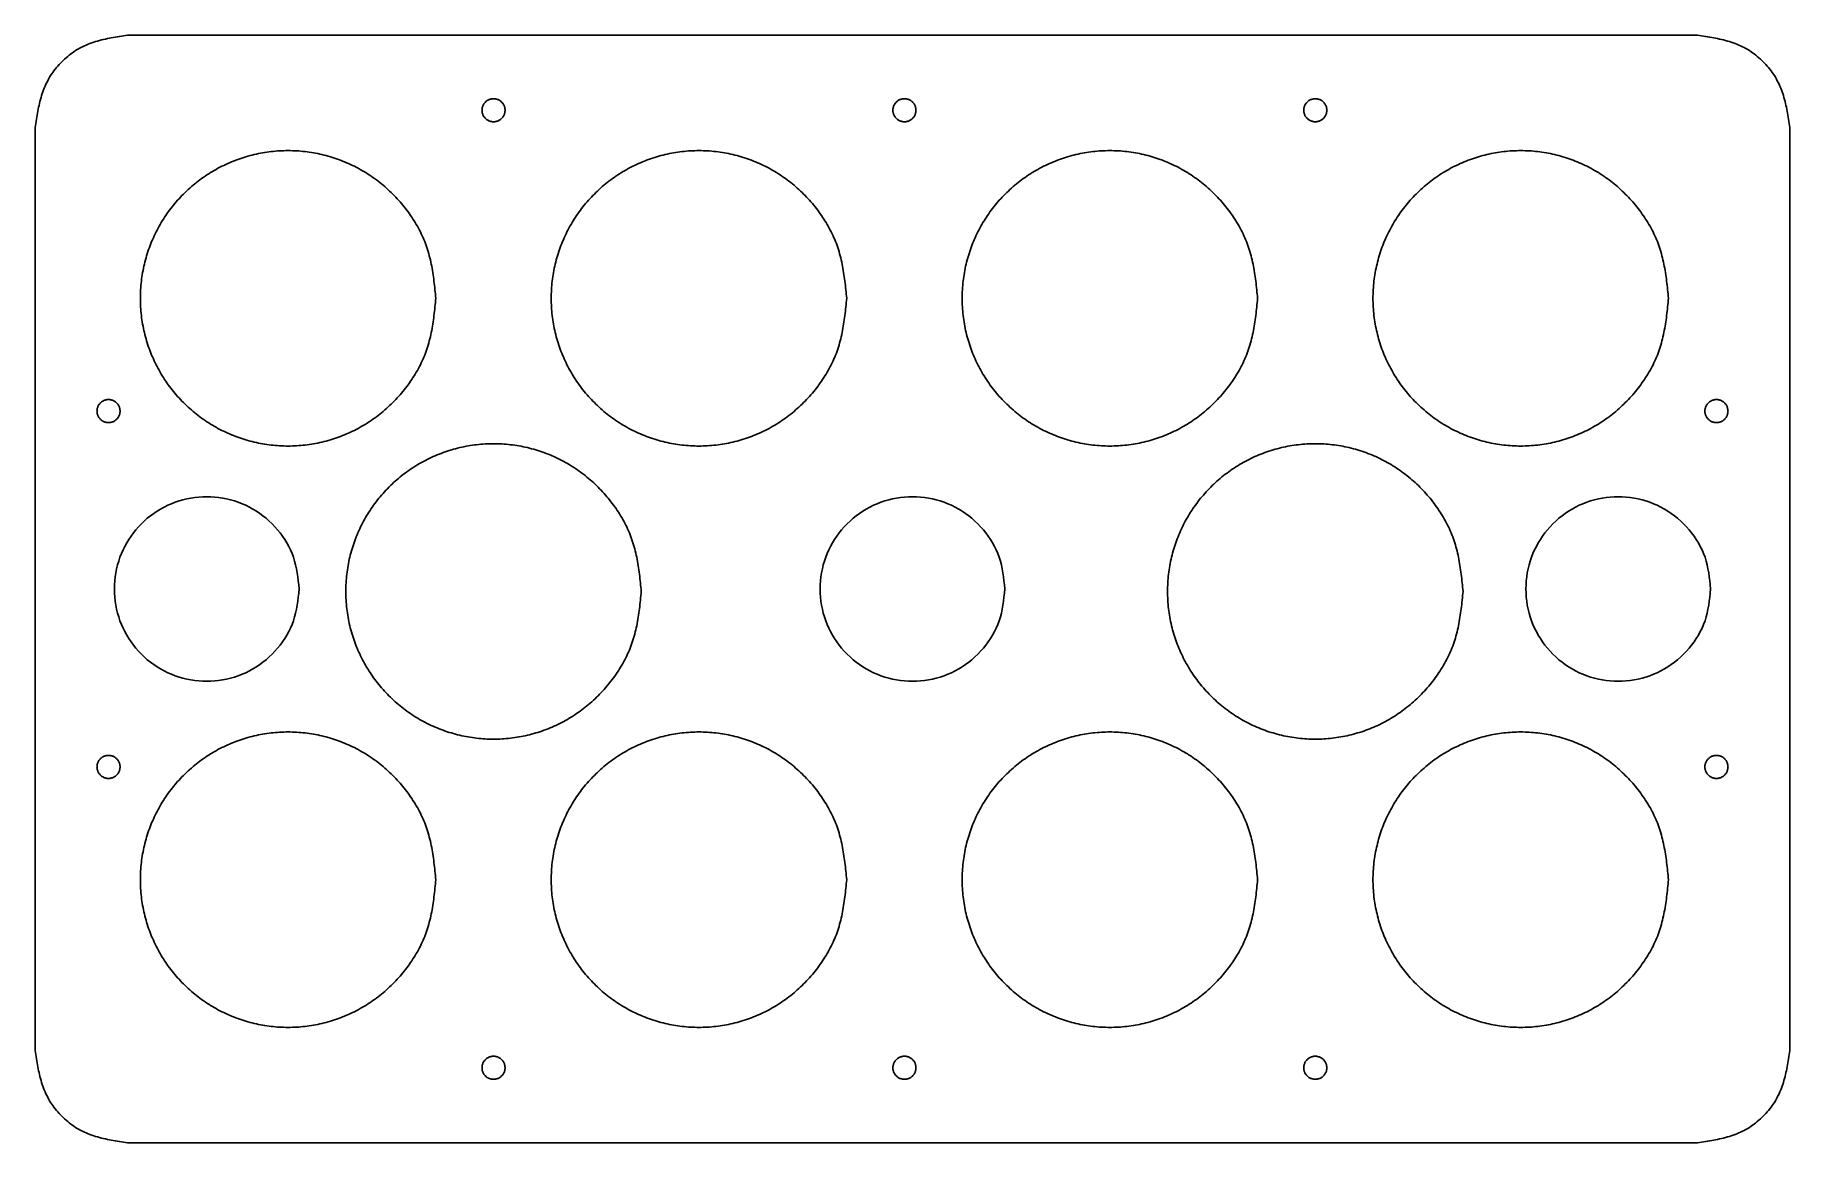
# Model space of a CAD drawing. Extents: x 3 to 383, y -30 to 210.
import ezdxf

# ---------------------------------------------------------------- set-up
doc = ezdxf.new("R2010")
doc.units = 0
doc.layers.add('Layer_1', color=7, linetype='CONTINUOUS')

msp = doc.modelspace()

# ---------------------------------------------------------------- linework, layer by layer
at = {"layer": 'Layer_1', "color": 4}
for points in [[(22.924123, 210.271065), (362.92412, 210.271065)], [(2.924123, -9.72894), (2.924123, 190.27106)], [(382.92412, 190.27106), (382.92412, -9.72894)], [(362.92412, -29.72894), (22.924123, -29.72894)]]:
    msp.add_lwpolyline(points, dxfattribs=at)
for points in [[(60.090763, 90.271064)], [(212.924126, 90.271064)], [(365.757474, 90.271064)]]:
    msp.add_lwpolyline(points, close=True, dxfattribs=at)
for points, knots in [([(2.924123, 190.27106), (3.105588, 191.438221), (3.466311, 193.758353), (4.250145, 197.180415), (5.526378, 200.421182), (7.465003, 203.296692), (9.898495, 205.730185), (12.774004, 207.668811), (16.014771, 208.945042), (19.436831, 209.728877), (21.756962, 210.0896), (22.924123, 210.271065)], [0, 0, 0, 0, 3.543267, 7.043454, 10.514196, 13.925823, 17.369875, 20.781504, 24.252243, 27.752429, 31.295695, 31.295695, 31.295695, 31.295695]), ([(362.92412, 210.271065), (364.091281, 210.0896), (366.411412, 209.728877), (369.833472, 208.945043), (373.074238, 207.668809), (375.949748, 205.730185), (378.383241, 203.296692), (380.321864, 200.421181), (381.598098, 197.180414), (382.381932, 193.758353), (382.742655, 191.438221), (382.92412, 190.27106)], [0, 0, 0, 0, 3.543266, 7.043452, 10.514192, 13.92582, 17.369872, 20.7815, 24.252241, 27.752428, 31.295695, 31.295695, 31.295695, 31.295695]), ([(104.70184, 193.987727), (104.691905, 193.890429), (104.672104, 193.696519), (104.628467, 193.40823), (104.556797, 193.127381), (104.444511, 192.860969), (104.298548, 192.611706), (104.123063, 192.379674), (103.922432, 192.167503), (103.698589, 191.978874), (103.454657, 191.817575), (103.193144, 191.686414), (102.917916, 191.586558), (102.634205, 191.519608), (102.34608, 191.486394), (102.057542, 191.48639), (101.769528, 191.519602), (101.485962, 191.58657), (101.210757, 191.686486), (100.948974, 191.817672), (100.704467, 191.97878), (100.480339, 192.16716), (100.280532, 192.379256), (100.107769, 192.612124), (99.963496, 192.861999), (99.848234, 193.12806), (99.76443, 193.407137), (99.713359, 193.695429), (99.696096, 193.987727), (99.713359, 194.280024), (99.76443, 194.568316), (99.848234, 194.847393), (99.963496, 195.113454), (100.107769, 195.36333), (100.280531, 195.596197), (100.480339, 195.808293), (100.704467, 195.996672), (100.948974, 196.157781), (101.210757, 196.288968), (101.485962, 196.388883), (101.769528, 196.455852), (102.057542, 196.489064), (102.34608, 196.489059), (102.634205, 196.455846), (102.917916, 196.388895), (103.193144, 196.289039), (103.454657, 196.157878), (103.698589, 195.996578), (103.922432, 195.80795), (104.123063, 195.595779), (104.298548, 195.363747), (104.444511, 195.114484), (104.556797, 194.848072), (104.628467, 194.567223), (104.672104, 194.278934), (104.691905, 194.085024), (104.70184, 193.987727)], [0, 0, 0, 0, 0.293396, 0.584729, 0.874068, 1.160427, 1.448986, 1.738502, 2.031344, 2.323224, 2.614753, 2.90662, 3.198852, 3.491137, 3.779123, 4.067018, 4.354864, 4.646955, 4.939105, 5.231252, 5.52338, 5.815524, 6.107636, 6.395535, 6.683453, 6.971358, 7.263463, 7.555607, 7.847738, 8.139868, 8.432012, 8.724117, 9.012023, 9.299941, 9.587839, 9.879951, 10.172095, 10.464223, 10.756371, 11.04852, 11.340611, 11.628457, 11.916352, 12.204339, 12.496624, 12.788855, 13.080723, 13.372252, 13.664131, 13.956973, 14.246489, 14.535048, 14.821407, 15.110747, 15.40208, 15.695475, 15.695475, 15.695475, 15.695475]), ([(193.67718, 193.987727), (193.667245, 193.890429), (193.647444, 193.696519), (193.603807, 193.40823), (193.532137, 193.127381), (193.419851, 192.860969), (193.273889, 192.611706), (193.098403, 192.379674), (192.897772, 192.167503), (192.673929, 191.978874), (192.429997, 191.817575), (192.168484, 191.686414), (191.893256, 191.586558), (191.609545, 191.519608), (191.32142, 191.486394), (191.032882, 191.48639), (190.744868, 191.519602), (190.461303, 191.58657), (190.186097, 191.686486), (189.924314, 191.817672), (189.679807, 191.97878), (189.455679, 192.16716), (189.255872, 192.379256), (189.083109, 192.612124), (188.938836, 192.861999), (188.823574, 193.12806), (188.73977, 193.407137), (188.688699, 193.695429), (188.671436, 193.987727), (188.688699, 194.280024), (188.73977, 194.568316), (188.823574, 194.847393), (188.938836, 195.113454), (189.083109, 195.36333), (189.255872, 195.596197), (189.455679, 195.808293), (189.679807, 195.996672), (189.924314, 196.157781), (190.186097, 196.288968), (190.461303, 196.388883), (190.744868, 196.455852), (191.032882, 196.489064), (191.32142, 196.489059), (191.609545, 196.455846), (191.893256, 196.388895), (192.168484, 196.289039), (192.429997, 196.157878), (192.673929, 195.996578), (192.897772, 195.80795), (193.098404, 195.595779), (193.273889, 195.363747), (193.419851, 195.114484), (193.532137, 194.848072), (193.603807, 194.567223), (193.647444, 194.278934), (193.667245, 194.085024), (193.67718, 193.987727)], [0, 0, 0, 0, 0.293396, 0.584729, 0.874068, 1.160427, 1.448986, 1.738502, 2.031344, 2.323224, 2.614753, 2.90662, 3.198852, 3.491137, 3.779123, 4.067018, 4.354864, 4.646955, 4.939105, 5.231252, 5.52338, 5.815524, 6.107636, 6.395535, 6.683453, 6.971358, 7.263463, 7.555607, 7.847738, 8.139868, 8.432012, 8.724117, 9.012023, 9.299941, 9.587839, 9.879951, 10.172095, 10.464223, 10.756371, 11.04852, 11.340611, 11.628457, 11.916352, 12.204339, 12.496624, 12.788855, 13.080723, 13.372252, 13.664131, 13.956973, 14.246489, 14.535048, 14.821407, 15.110747, 15.40208, 15.695475, 15.695475, 15.695475, 15.695475]), ([(282.652523, 193.987727), (282.642588, 193.890429), (282.622787, 193.696519), (282.57915, 193.40823), (282.50748, 193.127381), (282.395194, 192.860969), (282.249231, 192.611706), (282.073746, 192.379674), (281.873114, 192.167503), (281.649272, 191.978874), (281.40534, 191.817575), (281.143827, 191.686414), (280.868599, 191.586558), (280.584888, 191.519608), (280.296763, 191.486394), (280.008225, 191.48639), (279.720211, 191.519602), (279.436645, 191.58657), (279.16144, 191.686486), (278.899657, 191.817672), (278.65515, 191.97878), (278.431022, 192.16716), (278.231214, 192.379256), (278.058452, 192.612124), (277.914179, 192.861999), (277.798917, 193.12806), (277.715112, 193.407137), (277.664042, 193.695429), (277.646779, 193.987727), (277.664042, 194.280024), (277.715112, 194.568316), (277.798917, 194.847393), (277.914179, 195.113454), (278.058452, 195.36333), (278.231214, 195.596197), (278.431022, 195.808293), (278.65515, 195.996672), (278.899657, 196.157781), (279.16144, 196.288968), (279.436645, 196.388883), (279.720211, 196.455852), (280.008225, 196.489064), (280.296763, 196.489059), (280.584888, 196.455846), (280.868599, 196.388895), (281.143826, 196.289039), (281.40534, 196.157878), (281.649271, 195.996578), (281.873114, 195.80795), (282.073746, 195.595779), (282.249231, 195.363747), (282.395194, 195.114484), (282.50748, 194.848072), (282.57915, 194.567223), (282.622787, 194.278934), (282.642588, 194.085024), (282.652523, 193.987727)], [0, 0, 0, 0, 0.293396, 0.584729, 0.874068, 1.160427, 1.448986, 1.738502, 2.031344, 2.323224, 2.614753, 2.90662, 3.198852, 3.491137, 3.779123, 4.067018, 4.354864, 4.646955, 4.939105, 5.231252, 5.52338, 5.815524, 6.107636, 6.395535, 6.683453, 6.971358, 7.263463, 7.555607, 7.847738, 8.139868, 8.432012, 8.724117, 9.012023, 9.299941, 9.587839, 9.879951, 10.172095, 10.464223, 10.756371, 11.04852, 11.340611, 11.628457, 11.916352, 12.204339, 12.496624, 12.788855, 13.080723, 13.372252, 13.664131, 13.956973, 14.246489, 14.535048, 14.821407, 15.110747, 15.40208, 15.695475, 15.695475, 15.695475, 15.695475]), ([(89.714176, 153.241892), (89.586919, 151.99649), (89.333301, 149.514441), (88.7747, 145.824335), (87.857337, 142.229466), (86.420102, 138.819395), (84.551828, 135.628838), (82.305707, 132.658769), (79.73753, 129.943066), (76.872392, 127.528624), (73.750164, 125.4639), (70.402784, 123.785111), (66.879821, 122.506913), (63.248286, 121.649973), (59.560272, 121.224833), (55.866982, 121.224789), (52.180391, 121.649846), (48.55076, 122.507113), (45.028153, 123.785977), (41.677366, 125.465256), (38.54762, 127.527347), (35.678767, 129.938582), (33.121449, 132.653578), (30.909907, 135.634119), (29.06326, 138.832591), (27.5878, 142.238131), (26.515233, 145.810364), (25.861493, 149.500481), (25.640508, 153.241892), (25.861493, 156.983304), (26.515233, 160.673421), (27.5878, 164.245655), (29.06326, 167.651195), (30.909906, 170.849666), (33.12145, 173.830207), (35.678767, 176.545203), (38.54762, 178.956438), (41.677366, 181.018529), (45.028153, 182.697808), (48.55076, 183.976672), (52.180391, 184.833939), (55.866982, 185.258995), (59.560272, 185.258952), (63.248286, 184.833811), (66.879821, 183.976871), (70.402784, 182.698674), (73.750164, 181.019885), (76.872392, 178.95516), (79.737531, 176.540719), (82.305706, 173.825016), (84.551829, 170.854948), (86.420101, 167.664391), (87.857337, 164.254321), (88.7747, 160.659451), (89.333301, 156.969344), (89.586919, 154.487295), (89.714176, 153.241892)], [0, 0, 0, 0, 3.755486, 7.484568, 11.188121, 14.853499, 18.547021, 22.252782, 26.001214, 29.737246, 33.468685, 37.204638, 40.945217, 44.686589, 48.372749, 52.057789, 55.742326, 59.481, 63.220532, 66.959956, 70.699278, 74.438712, 78.177613, 81.862795, 85.54815, 89.233349, 92.972283, 96.711734, 100.450997, 104.19026, 107.929712, 111.668647, 115.353845, 119.039201, 122.724382, 126.463282, 130.202716, 133.942038, 137.681463, 141.420995, 145.159668, 148.844206, 152.529245, 156.215406, 159.956777, 163.697356, 167.43331, 171.164748, 174.90078, 178.649213, 182.354972, 186.048495, 189.713871, 193.417426, 197.146508, 200.901995, 200.901995, 200.901995, 200.901995]), ([(178.689521, 153.241892), (178.562267, 151.99649), (178.308653, 149.51444), (177.750044, 145.824335), (176.832677, 142.229466), (175.395438, 138.819396), (173.527165, 135.628839), (171.281047, 132.65877), (168.712877, 129.943067), (165.847745, 127.528623), (162.725519, 125.463899), (159.378136, 123.78511), (155.855168, 122.506914), (152.223629, 121.649973), (148.535613, 121.224833), (144.842325, 121.224789), (141.155736, 121.649846), (137.526107, 122.507113), (134.003503, 123.785975), (130.652719, 125.46526), (127.522968, 127.527343), (124.654116, 129.938583), (122.096798, 132.653579), (119.88525, 135.634118), (118.038605, 138.832591), (116.563148, 142.238131), (115.490584, 145.810365), (114.836838, 149.50048), (114.61585, 153.241892), (114.836838, 156.983305), (115.490584, 160.673421), (116.563148, 164.245655), (118.038605, 167.651195), (119.88525, 170.849668), (122.096798, 173.830206), (124.654116, 176.545202), (127.522968, 178.956441), (130.652719, 181.018524), (134.003503, 182.697809), (137.526107, 183.976672), (141.155736, 184.833938), (144.842325, 185.258996), (148.535613, 185.258952), (152.223629, 184.833811), (155.855168, 183.976871), (159.378136, 182.698675), (162.725519, 181.019886), (165.847745, 178.955162), (168.712877, 176.540718), (171.281047, 173.825015), (173.527165, 170.854947), (175.395437, 167.66439), (176.832677, 164.254321), (177.750044, 160.659451), (178.308653, 156.969345), (178.562267, 154.487295), (178.689521, 153.241892)], [0, 0, 0, 0, 3.755486, 7.484568, 11.188123, 14.853502, 18.547024, 22.252782, 26.001211, 29.737237, 33.468674, 37.20463, 40.945215, 44.68659, 48.372753, 52.057791, 55.742325, 59.480997, 63.220526, 66.959945, 70.699275, 74.438708, 78.177608, 81.862793, 85.548148, 89.233346, 92.972279, 96.71173, 100.450994, 104.190257, 107.929709, 111.668645, 115.353841, 119.039196, 122.724379, 126.46328, 130.202713, 133.942043, 137.681462, 141.42099, 145.159663, 148.844196, 152.529235, 156.215398, 159.956772, 163.697358, 167.433314, 171.164751, 174.900777, 178.649205, 182.354963, 186.048485, 189.713863, 193.417419, 197.146502, 200.901988, 200.901988, 200.901988, 200.901988]), ([(267.664856, 153.241892), (267.537602, 151.99649), (267.283988, 149.51444), (266.72538, 145.824335), (265.80801, 142.229467), (264.370779, 138.819395), (262.502507, 135.628838), (260.25639, 132.65877), (257.688219, 129.943066), (254.823088, 127.528623), (251.70086, 125.463897), (248.353474, 123.785111), (244.830503, 122.506914), (241.198964, 121.649973), (237.510948, 121.224833), (233.817659, 121.224789), (230.13107, 121.649846), (226.501442, 122.507113), (222.978838, 123.785975), (219.628054, 125.46526), (216.498302, 127.527343), (213.62945, 129.938583), (211.072132, 132.653579), (208.860585, 135.634118), (207.013939, 138.832591), (205.538483, 142.238131), (204.465918, 145.810365), (203.812173, 149.50048), (203.591185, 153.241892), (203.812173, 156.983305), (204.465919, 160.673421), (205.538482, 164.245655), (207.01394, 167.651195), (208.860585, 170.849668), (211.072133, 173.830206), (213.62945, 176.545202), (216.498302, 178.956441), (219.628054, 181.018524), (222.978838, 182.697809), (226.501442, 183.976672), (230.13107, 184.833938), (233.817659, 185.258996), (237.510948, 185.258952), (241.198964, 184.833811), (244.830503, 183.976871), (248.353474, 182.698674), (251.70086, 181.019888), (254.823088, 178.955161), (257.68822, 176.540718), (260.25639, 173.825015), (262.502507, 170.854947), (264.370779, 167.664391), (265.808011, 164.254319), (266.725379, 160.659451), (267.283988, 156.969345), (267.537602, 154.487295), (267.664856, 153.241892)], [0, 0, 0, 0, 3.755486, 7.484568, 11.188123, 14.853499, 18.547021, 22.252779, 26.001208, 29.737234, 33.46867, 37.204632, 40.945219, 44.686594, 48.372757, 52.057795, 55.742329, 59.481001, 63.22053, 66.959949, 70.699279, 74.438712, 78.177612, 81.862797, 85.548152, 89.233349, 92.972283, 96.711734, 100.450998, 104.190261, 107.929713, 111.668648, 115.353845, 119.0392, 122.724383, 126.463284, 130.202717, 133.942047, 137.681466, 141.420994, 145.159667, 148.8442, 152.529239, 156.215402, 159.956776, 163.697364, 167.433325, 171.164762, 174.900788, 178.649217, 182.354974, 186.048495, 189.713871, 193.417427, 197.14651, 200.901996, 200.901996, 200.901996, 200.901996]), ([(356.640209, 153.241892), (356.512955, 151.99649), (356.259341, 149.51444), (355.700733, 145.824335), (354.783365, 142.229466), (353.346126, 138.819396), (351.477853, 135.628839), (349.231736, 132.65877), (346.663565, 129.943067), (343.798433, 127.528623), (340.676207, 125.463899), (337.328824, 123.78511), (333.805856, 122.506914), (330.174317, 121.649973), (326.486301, 121.224833), (322.793013, 121.224789), (319.106424, 121.649846), (315.476796, 122.507113), (311.954191, 123.785975), (308.603407, 125.46526), (305.473656, 127.527343), (302.604804, 129.938583), (300.047486, 132.653579), (297.835938, 135.634118), (295.989293, 138.832591), (294.513836, 142.238131), (293.441272, 145.810365), (292.787526, 149.50048), (292.566538, 153.241892), (292.787526, 156.983305), (293.441272, 160.673421), (294.513836, 164.245655), (295.989293, 167.651195), (297.835938, 170.849668), (300.047486, 173.830206), (302.604804, 176.545202), (305.473656, 178.956441), (308.603407, 181.018524), (311.954191, 182.697809), (315.476796, 183.976672), (319.106424, 184.833938), (322.793013, 185.258996), (326.486301, 185.258952), (330.174317, 184.833811), (333.805856, 183.976871), (337.328824, 182.698675), (340.676207, 181.019886), (343.798433, 178.955162), (346.663565, 176.540718), (349.231735, 173.825015), (351.477853, 170.854947), (353.346126, 167.66439), (354.783365, 164.254321), (355.700732, 160.659451), (356.259341, 156.969345), (356.512955, 154.487295), (356.640209, 153.241892)], [0, 0, 0, 0, 3.755486, 7.484568, 11.188123, 14.853502, 18.547024, 22.252782, 26.001211, 29.737237, 33.468674, 37.20463, 40.945215, 44.68659, 48.372753, 52.057791, 55.742325, 59.480997, 63.220526, 66.959945, 70.699275, 74.438708, 78.177608, 81.862793, 85.548148, 89.233346, 92.972279, 96.71173, 100.450994, 104.190257, 107.929709, 111.668645, 115.353841, 119.039196, 122.724379, 126.46328, 130.202713, 133.942043, 137.681462, 141.42099, 145.159663, 148.844196, 152.529235, 156.215398, 159.956772, 163.697358, 167.433314, 171.164751, 174.900777, 178.649205, 182.354963, 186.048485, 189.713863, 193.417419, 197.146502, 200.901988, 200.901988, 200.901988, 200.901988]), ([(21.328257, 128.816326), (21.318321, 128.719029), (21.298521, 128.525118), (21.254883, 128.236829), (21.183214, 127.95598), (21.070928, 127.689568), (20.924965, 127.440305), (20.74948, 127.208274), (20.548848, 126.996103), (20.325006, 126.807473), (20.081073, 126.646175), (19.81956, 126.515014), (19.544333, 126.415158), (19.260622, 126.348207), (18.972497, 126.314994), (18.683959, 126.314989), (18.395945, 126.348201), (18.112379, 126.415169), (17.837173, 126.515085), (17.575391, 126.646272), (17.330883, 126.807379), (17.106756, 126.995759), (16.906948, 127.207856), (16.734186, 127.440723), (16.589913, 127.690599), (16.474651, 127.95666), (16.390846, 128.235737), (16.339775, 128.524028), (16.322513, 128.816326), (16.339775, 129.108624), (16.390846, 129.396915), (16.474651, 129.675993), (16.589913, 129.942054), (16.734186, 130.191929), (16.906948, 130.424797), (17.106756, 130.636893), (17.330884, 130.825272), (17.575391, 130.986381), (17.837173, 131.117567), (18.112379, 131.217483), (18.395945, 131.284451), (18.683959, 131.317663), (18.972497, 131.317658), (19.260622, 131.284445), (19.544333, 131.217495), (19.81956, 131.117638), (20.081074, 130.986478), (20.325005, 130.825178), (20.548848, 130.636549), (20.74948, 130.424379), (20.924965, 130.192347), (21.070928, 129.943084), (21.183214, 129.676672), (21.254883, 129.395823), (21.29852, 129.107533), (21.318321, 128.913623), (21.328257, 128.816326)], [0, 0, 0, 0, 0.293396, 0.584729, 0.874068, 1.160427, 1.448986, 1.738502, 2.031344, 2.323224, 2.614753, 2.90662, 3.198852, 3.491137, 3.779123, 4.067018, 4.354864, 4.646955, 4.939105, 5.231252, 5.52338, 5.815524, 6.107636, 6.395535, 6.683453, 6.971358, 7.263463, 7.555607, 7.847738, 8.139868, 8.432012, 8.724117, 9.012023, 9.299941, 9.587839, 9.879951, 10.172095, 10.464223, 10.756371, 11.04852, 11.340611, 11.628457, 11.916352, 12.204339, 12.496624, 12.788855, 13.080723, 13.372252, 13.664131, 13.956973, 14.246489, 14.535048, 14.821407, 15.110747, 15.40208, 15.695475, 15.695475, 15.695475, 15.695475]), ([(369.519923, 128.816326), (369.509988, 128.719029), (369.490187, 128.525118), (369.44655, 128.236829), (369.374881, 127.95598), (369.262594, 127.689568), (369.116632, 127.440305), (368.941147, 127.208274), (368.740515, 126.996103), (368.516672, 126.807473), (368.27274, 126.646175), (368.011227, 126.515014), (367.735999, 126.415158), (367.452288, 126.348207), (367.164163, 126.314994), (366.875626, 126.314989), (366.587611, 126.348201), (366.304046, 126.415169), (366.02884, 126.515085), (365.767058, 126.646272), (365.52255, 126.807379), (365.298422, 126.995759), (365.098615, 127.207856), (364.925852, 127.440723), (364.78158, 127.690599), (364.666317, 127.95666), (364.582513, 128.235737), (364.531442, 128.524028), (364.514179, 128.816326), (364.531442, 129.108624), (364.582513, 129.396915), (364.666317, 129.675993), (364.78158, 129.942054), (364.925852, 130.191929), (365.098615, 130.424797), (365.298422, 130.636893), (365.522551, 130.825272), (365.767057, 130.986381), (366.02884, 131.117567), (366.304046, 131.217483), (366.587611, 131.284451), (366.875626, 131.317663), (367.164163, 131.317658), (367.452288, 131.284445), (367.735999, 131.217495), (368.011227, 131.117638), (368.27274, 130.986478), (368.516672, 130.825178), (368.740515, 130.636549), (368.941147, 130.424379), (369.116632, 130.192347), (369.262594, 129.943084), (369.374881, 129.676672), (369.44655, 129.395823), (369.490187, 129.107533), (369.509988, 128.913623), (369.519923, 128.816326)], [0, 0, 0, 0, 0.293396, 0.584729, 0.874068, 1.160427, 1.448986, 1.738502, 2.031344, 2.323224, 2.614753, 2.90662, 3.198852, 3.491137, 3.779123, 4.067018, 4.354864, 4.646955, 4.939105, 5.231252, 5.52338, 5.815524, 6.107636, 6.395535, 6.683453, 6.971358, 7.263463, 7.555607, 7.847738, 8.139868, 8.432012, 8.724117, 9.012023, 9.299941, 9.587839, 9.879951, 10.172095, 10.464223, 10.756371, 11.04852, 11.340611, 11.628457, 11.916352, 12.204339, 12.496624, 12.788855, 13.080723, 13.372252, 13.664131, 13.956973, 14.246489, 14.535048, 14.821407, 15.110747, 15.40208, 15.695475, 15.695475, 15.695475, 15.695475]), ([(134.201847, 89.7419), (134.074591, 88.496494), (133.820974, 86.014443), (133.262373, 82.324338), (132.345008, 78.729471), (130.907778, 75.319401), (129.0395, 72.128843), (126.79338, 69.158773), (124.225204, 66.443066), (121.360067, 64.028619), (118.237838, 61.963894), (114.890458, 60.285108), (111.367496, 59.006907), (107.735958, 58.149987), (104.047947, 57.724831), (100.354656, 57.724787), (96.668067, 58.149859), (93.038433, 59.007106), (89.515828, 60.285974), (86.165039, 61.96525), (83.035293, 64.027342), (80.166441, 66.438581), (77.609125, 69.153583), (75.397581, 72.134124), (73.550929, 75.332596), (72.075479, 78.738138), (71.002904, 82.310366), (70.349164, 86.000482), (70.12818, 89.741895), (70.349165, 93.483308), (71.002906, 97.173422), (72.075474, 100.745655), (73.550932, 104.151195), (75.39758, 107.349666), (77.609124, 110.330207), (80.166441, 113.045203), (83.035294, 115.456438), (86.16504, 117.518529), (89.515827, 119.197808), (93.038434, 120.476672), (96.668065, 121.333939), (100.354656, 121.758995), (104.047946, 121.758952), (107.73596, 121.333811), (111.367495, 120.476871), (114.890458, 119.198674), (118.237838, 117.519885), (121.360066, 115.45516), (124.225204, 113.040719), (126.793381, 110.325016), (129.039501, 107.354947), (130.907775, 104.164391), (132.345012, 100.754321), (133.262372, 97.159451), (133.820974, 93.469348), (134.074591, 90.987301), (134.201847, 89.7419)], [0, 0, 0, 0, 3.755497, 7.484576, 11.188118, 14.853503, 18.547023, 22.252783, 26.001221, 29.737256, 33.468694, 37.204646, 40.945225, 44.686594, 48.372755, 52.057795, 55.742333, 59.481004, 63.220536, 66.95996, 70.699282, 74.438719, 78.177623, 81.862806, 85.54816, 89.233365, 92.972289, 96.711738, 100.451011, 104.190269, 107.929719, 111.668654, 115.353852, 119.039207, 122.724389, 126.463289, 130.202723, 133.942046, 137.68147, 141.421002, 145.159675, 148.844213, 152.529252, 156.215413, 159.956784, 163.697363, 167.433317, 171.164755, 174.900787, 178.64922, 182.354979, 186.048501, 189.713878, 193.417432, 197.146513, 200.901993, 200.901993, 200.901993, 200.901993]), ([(312.152533, 89.7419), (312.025278, 88.496494), (311.771665, 86.014442), (311.213057, 82.324337), (310.295684, 78.729472), (308.858452, 75.319401), (306.990175, 72.128844), (304.744057, 69.158775), (302.175889, 66.443066), (299.310758, 64.028618), (296.188531, 61.963893), (292.841147, 60.285108), (289.318181, 59.006907), (285.686639, 58.149987), (281.998625, 57.724831), (278.305335, 57.724787), (274.618749, 58.14986), (270.989116, 59.007106), (267.466511, 60.285975), (264.115722, 61.965249), (260.985977, 64.027342), (258.117125, 66.438581), (255.55981, 69.153583), (253.348267, 72.134124), (251.501615, 75.332596), (250.026165, 78.738138), (248.953589, 82.310366), (248.29985, 86.000482), (248.078865, 89.741895), (248.29985, 93.483308), (248.953591, 97.173422), (250.02616, 100.745655), (251.501618, 104.151195), (253.348265, 107.349666), (255.559809, 110.330207), (258.117127, 113.045203), (260.985978, 115.456437), (264.115723, 117.51853), (267.466511, 119.197807), (270.989118, 120.476672), (274.618747, 121.333938), (278.305336, 121.758996), (281.998625, 121.758952), (285.686641, 121.333811), (289.318179, 120.476871), (292.841147, 119.198675), (296.18853, 117.519886), (299.310756, 115.455162), (302.175888, 113.040718), (304.744058, 110.325015), (306.990177, 107.354947), (308.858449, 104.16439), (310.295689, 100.754321), (311.213056, 97.159452), (311.771664, 93.469348), (312.025278, 90.987301), (312.152533, 89.7419)], [0, 0, 0, 0, 3.755496, 7.484576, 11.18812, 14.853506, 18.547026, 22.252785, 26.001218, 29.737247, 33.468684, 37.204639, 40.945224, 44.686596, 48.37276, 52.057799, 55.742333, 59.481003, 63.220534, 66.959959, 70.69928, 74.438717, 78.177621, 81.862804, 85.548158, 89.233363, 92.972287, 96.711735, 100.451009, 104.190267, 107.929716, 111.668652, 115.353849, 119.039205, 122.724386, 126.463287, 130.20272, 133.942041, 137.681466, 141.420998, 145.15967, 148.844204, 152.529242, 156.215406, 159.95678, 163.697365, 167.433322, 171.164758, 174.900784, 178.649213, 182.35497, 186.048493, 189.71387, 193.417426, 197.146507, 200.901988, 200.901988, 200.901988, 200.901988]), ([(60.090763, 90.271064), (59.851803, 87.932771), (59.377305, 83.28965), (55.695971, 77.153695), (50.305876, 72.591772), (43.631257, 70.172281), (36.548735, 70.172281), (29.883465, 72.591772), (24.456044, 77.153695), (20.913395, 83.28965), (19.67648, 90.271064), (20.913395, 97.252478), (24.456044, 103.388434), (29.883465, 107.950356), (36.548735, 110.369848), (43.631257, 110.369848), (50.305876, 107.950356), (55.695971, 103.388434), (59.377305, 97.252478), (59.851803, 92.609357), (60.090763, 90.271064)], [0, 0, 0, 0, 6.979282, 13.85868, 20.837963, 27.817245, 34.696643, 41.675926, 48.655208, 55.534606, 62.513889, 69.493171, 76.372569, 83.351852, 90.331134, 97.210532, 104.189815, 111.169097, 118.048495, 125.027778, 125.027778, 125.027778, 125.027778]), ([(212.924126, 90.271064), (212.685167, 87.932771), (212.210669, 83.28965), (208.529335, 77.153695), (203.139239, 72.591772), (196.464621, 70.172281), (189.382098, 70.172281), (182.716828, 72.591772), (177.289407, 77.153695), (173.746759, 83.28965), (172.509844, 90.271064), (173.746759, 97.252478), (177.289407, 103.388434), (182.716828, 107.950356), (189.382098, 110.369848), (196.464621, 110.369848), (203.139239, 107.950356), (208.529335, 103.388434), (212.210669, 97.252478), (212.685167, 92.609357), (212.924126, 90.271064)], [0, 0, 0, 0, 6.979282, 13.85868, 20.837963, 27.817245, 34.696643, 41.675926, 48.655208, 55.534606, 62.513889, 69.493171, 76.372569, 83.351852, 90.331134, 97.210532, 104.189815, 111.169097, 118.048495, 125.027778, 125.027778, 125.027778, 125.027778]), ([(365.757474, 90.271064), (365.518515, 87.932771), (365.044016, 83.28965), (361.362683, 77.153695), (355.972587, 72.591772), (349.297969, 70.172281), (342.215446, 70.172281), (335.550176, 72.591772), (330.122755, 77.153695), (326.580107, 83.28965), (325.343192, 90.271064), (326.580107, 97.252478), (330.122755, 103.388434), (335.550176, 107.950356), (342.215446, 110.369848), (349.297969, 110.369848), (355.972587, 107.950356), (361.362683, 103.388434), (365.044016, 97.252478), (365.518515, 92.609357), (365.757474, 90.271064)], [0, 0, 0, 0, 6.979282, 13.85868, 20.837963, 27.817245, 34.696643, 41.675926, 48.655208, 55.534606, 62.513889, 69.493171, 76.372569, 83.351852, 90.331134, 97.210532, 104.189815, 111.169097, 118.048495, 125.027778, 125.027778, 125.027778, 125.027778]), ([(89.714176, 27.300234), (89.58692, 26.054827), (89.333302, 23.572776), (88.774701, 19.882671), (87.857333, 16.287805), (86.420104, 12.877734), (84.551827, 9.687176), (82.305706, 6.717107), (79.737531, 4.001399), (76.872393, 1.586953), (73.750164, -0.477772), (70.402784, -2.156559), (66.879822, -3.43476), (63.248284, -4.29168), (59.560273, -4.716836), (55.866982, -4.716879), (52.180393, -4.291807), (48.550759, -3.43456), (45.028153, -2.155692), (41.677365, -0.476417), (38.547619, 1.585675), (35.678767, 3.996915), (33.121451, 6.711916), (30.909908, 9.692458), (29.063257, 12.89093), (27.587804, 16.29647), (26.515231, 19.8687), (25.861492, 23.558816), (25.640508, 27.300228), (25.861493, 31.041641), (26.515234, 34.731755), (27.5878, 38.303989), (29.06326, 41.709528), (30.909906, 44.908), (33.12145, 47.88854), (35.678767, 50.603536), (38.54762, 53.014771), (41.677366, 55.076862), (45.028153, 56.756141), (48.55076, 58.035005), (52.180391, 58.892272), (55.866982, 59.317329), (59.560272, 59.317285), (63.248286, 58.892145), (66.879821, 58.035205), (70.402784, 56.757007), (73.750164, 55.078218), (76.872392, 53.013493), (79.737531, 50.599052), (82.305706, 47.883349), (84.551829, 44.913281), (86.420101, 41.722724), (87.857337, 38.312654), (88.774699, 34.717785), (89.333301, 31.027681), (89.586919, 28.545634), (89.714176, 27.300234)], [0, 0, 0, 0, 3.755497, 7.484576, 11.188119, 14.853503, 18.547024, 22.252784, 26.001221, 29.737256, 33.468695, 37.204647, 40.945226, 44.686595, 48.372756, 52.057796, 55.742334, 59.481005, 63.220537, 66.95996, 70.699283, 74.43872, 78.177624, 81.862807, 85.54816, 89.233366, 92.972289, 96.711738, 100.451012, 104.190269, 107.929719, 111.668654, 115.353852, 119.039207, 122.724388, 126.463289, 130.202723, 133.942045, 137.681469, 141.421001, 145.159675, 148.844212, 152.529252, 156.215412, 159.956783, 163.697363, 167.433316, 171.164755, 174.900786, 178.649219, 182.354979, 186.048501, 189.713878, 193.417432, 197.146513, 200.901993, 200.901993, 200.901993, 200.901993]), ([(178.689521, 27.300234), (178.562267, 26.054827), (178.308653, 23.572775), (177.750046, 19.88267), (176.832673, 16.287805), (175.395441, 12.877735), (173.527164, 9.687177), (171.281046, 6.717108), (168.712877, 4.0014), (165.847746, 1.586952), (162.725519, -0.477774), (159.378135, -2.156559), (155.855169, -3.434759), (152.223627, -4.29168), (148.535614, -4.716835), (144.842324, -4.716879), (141.155738, -4.291807), (137.526106, -3.43456), (134.003503, -2.155694), (130.652719, -0.476412), (127.522966, 1.585672), (124.654115, 3.996916), (122.096799, 6.711917), (119.885251, 9.692456), (118.038602, 12.89093), (116.563152, 16.296471), (115.490582, 19.8687), (114.836838, 23.558815), (114.61585, 27.300228), (114.836838, 31.041642), (115.490584, 34.731755), (116.563148, 38.303988), (118.038605, 41.709528), (119.88525, 44.908001), (122.096798, 47.888539), (124.654116, 50.603535), (127.522968, 53.014775), (130.652719, 55.076858), (134.003503, 56.756142), (137.526107, 58.035005), (141.155736, 58.892272), (144.842325, 59.317329), (148.535613, 59.317285), (152.223629, 58.892145), (155.855168, 58.035204), (159.378136, 56.757008), (162.725519, 55.078219), (165.847745, 53.013495), (168.712877, 50.599051), (171.281047, 47.883348), (173.527165, 44.91328), (175.395437, 41.722723), (176.832677, 38.312654), (177.750044, 34.717785), (178.308653, 31.027681), (178.562267, 28.545634), (178.689521, 27.300234)], [0, 0, 0, 0, 3.755496, 7.484576, 11.18812, 14.853506, 18.547026, 22.252785, 26.001218, 29.737247, 33.468684, 37.204639, 40.945224, 44.686596, 48.37276, 52.057799, 55.742333, 59.481003, 63.220531, 66.959949, 70.69928, 74.438715, 78.17762, 81.862805, 85.548158, 89.233362, 92.972285, 96.711734, 100.451008, 104.190266, 107.929716, 111.668651, 115.353848, 119.039203, 122.724386, 126.463287, 130.20272, 133.942049, 137.681468, 141.420997, 145.159669, 148.844203, 152.529241, 156.215405, 159.956779, 163.697364, 167.433321, 171.164757, 174.900783, 178.649212, 182.35497, 186.048492, 189.71387, 193.417425, 197.146507, 200.901987, 200.901987, 200.901987, 200.901987]), ([(267.664856, 27.300234), (267.537602, 26.054827), (267.283988, 23.572775), (266.725381, 19.88267), (265.808006, 16.287806), (264.370782, 12.877734), (262.502506, 9.687177), (260.256389, 6.717108), (257.68822, 4.0014), (254.823089, 1.586952), (251.700861, -0.477775), (248.353473, -2.156558), (244.830505, -3.434759), (241.198962, -4.29168), (237.510949, -4.716835), (233.817658, -4.716879), (230.131073, -4.291807), (226.501441, -3.43456), (222.978838, -2.155694), (219.628054, -0.476412), (216.498301, 1.585672), (213.62945, 3.996916), (211.072134, 6.711917), (208.860586, 9.692456), (207.013937, 12.89093), (205.538487, 16.296471), (204.465917, 19.8687), (203.812173, 23.558815), (203.591185, 27.300228), (203.812173, 31.041642), (204.465919, 34.731755), (205.538482, 38.303988), (207.01394, 41.709528), (208.860585, 44.908001), (211.072133, 47.888539), (213.62945, 50.603535), (216.498302, 53.014775), (219.628054, 55.076858), (222.978838, 56.756142), (226.501442, 58.035005), (230.13107, 58.892272), (233.817659, 59.317329), (237.510948, 59.317285), (241.198964, 58.892145), (244.830503, 58.035204), (248.353474, 56.757007), (251.70086, 55.078221), (254.823088, 53.013495), (257.68822, 50.599051), (260.25639, 47.883348), (262.502507, 44.913281), (264.370779, 41.722724), (265.808011, 38.312653), (266.725379, 34.717785), (267.283987, 31.027681), (267.537602, 28.545634), (267.664856, 27.300234)], [0, 0, 0, 0, 3.755496, 7.484576, 11.18812, 14.853504, 18.547023, 22.252782, 26.001215, 29.737244, 33.46868, 37.204641, 40.945228, 44.6866, 48.372764, 52.057802, 55.742337, 59.481007, 63.220535, 66.959953, 70.699283, 74.438719, 78.177624, 81.862809, 85.548162, 89.233366, 92.972289, 96.711738, 100.451012, 104.19027, 107.92972, 111.668655, 115.353851, 119.039206, 122.72439, 126.463291, 130.202723, 133.942053, 137.681472, 141.421001, 145.159673, 148.844207, 152.529245, 156.215408, 159.956783, 163.69737, 167.433332, 171.164768, 174.900794, 178.649223, 182.35498, 186.048502, 189.713877, 193.417433, 197.146514, 200.901995, 200.901995, 200.901995, 200.901995]), ([(356.640209, 27.300234), (356.512955, 26.054827), (356.259342, 23.572775), (355.700734, 19.88267), (354.783361, 16.287805), (353.346129, 12.877735), (351.477852, 9.687177), (349.231734, 6.717108), (346.663565, 4.0014), (343.798434, 1.586952), (340.676207, -0.477774), (337.328824, -2.156559), (333.805857, -3.434759), (330.174315, -4.29168), (326.486302, -4.716835), (322.793012, -4.716879), (319.106426, -4.291807), (315.476794, -3.43456), (311.954192, -2.155694), (308.603407, -0.476412), (305.473655, 1.585672), (302.604803, 3.996916), (300.047487, 6.711917), (297.835939, 9.692456), (295.98929, 12.89093), (294.513841, 16.296471), (293.44127, 19.8687), (292.787526, 23.558815), (292.566538, 27.300228), (292.787527, 31.041642), (293.441272, 34.731755), (294.513836, 38.303988), (295.989293, 41.709528), (297.835938, 44.908001), (300.047486, 47.888539), (302.604804, 50.603535), (305.473656, 53.014775), (308.603407, 55.076858), (311.954191, 56.756142), (315.476796, 58.035005), (319.106424, 58.892272), (322.793013, 59.317329), (326.486301, 59.317285), (330.174317, 58.892145), (333.805856, 58.035204), (337.328824, 56.757008), (340.676207, 55.078219), (343.798433, 53.013495), (346.663565, 50.599051), (349.231735, 47.883348), (351.477853, 44.91328), (353.346126, 41.722723), (354.783365, 38.312654), (355.700732, 34.717785), (356.259341, 31.027681), (356.512955, 28.545634), (356.640209, 27.300234)], [0, 0, 0, 0, 3.755496, 7.484576, 11.18812, 14.853506, 18.547026, 22.252785, 26.001218, 29.737247, 33.468684, 37.204639, 40.945224, 44.686596, 48.37276, 52.057799, 55.742333, 59.481003, 63.220531, 66.959949, 70.69928, 74.438715, 78.17762, 81.862805, 85.548158, 89.233362, 92.972285, 96.711734, 100.451008, 104.190266, 107.929716, 111.668651, 115.353848, 119.039203, 122.724386, 126.463287, 130.20272, 133.942049, 137.681468, 141.420997, 145.159669, 148.844203, 152.529241, 156.215405, 159.956779, 163.697364, 167.433321, 171.164757, 174.900783, 178.649212, 182.35497, 186.048492, 189.71387, 193.417425, 197.146507, 200.901987, 200.901987, 200.901987, 200.901987]), ([(21.32831, 51.725797), (21.318367, 51.6285), (21.298552, 51.434589), (21.25491, 51.146299), (21.183241, 50.86545), (21.070954, 50.599038), (20.924991, 50.349776), (20.749506, 50.117745), (20.548876, 49.905575), (20.325041, 49.716948), (20.081121, 49.555636), (19.819603, 49.424487), (19.544369, 49.324625), (19.260654, 49.257677), (18.972529, 49.224464), (18.683992, 49.224461), (18.395978, 49.257665), (18.112413, 49.324643), (17.837206, 49.424554), (17.575419, 49.555741), (17.330913, 49.716849), (17.106788, 49.905225), (16.907003, 50.117339), (16.734218, 50.350188), (16.589942, 50.600068), (16.474672, 50.866126), (16.39089, 51.14521), (16.339807, 51.433498), (16.322536, 51.725797), (16.339807, 52.018095), (16.390889, 52.306383), (16.474673, 52.585466), (16.589942, 52.851525), (16.734218, 53.101405), (16.907003, 53.334255), (17.106789, 53.546367), (17.330913, 53.734742), (17.575419, 53.89585), (17.837206, 54.027037), (18.112412, 54.126949), (18.395978, 54.193925), (18.683991, 54.227133), (18.972529, 54.22713), (19.260654, 54.193914), (19.544369, 54.126967), (19.819603, 54.027104), (20.081121, 53.895955), (20.325041, 53.734643), (20.548876, 53.546017), (20.749507, 53.333849), (20.924991, 53.101818), (21.070954, 52.852555), (21.18324, 52.586142), (21.25491, 52.305293), (21.298552, 52.017004), (21.318367, 51.823094), (21.32831, 51.725797)], [0, 0, 0, 0, 0.293398, 0.584733, 0.874074, 1.160432, 1.44899, 1.738505, 2.031347, 2.323221, 2.614735, 2.906614, 3.198847, 3.491145, 3.779125, 4.067014, 4.354871, 4.646952, 4.939106, 5.231259, 5.523386, 5.815526, 6.107625, 6.395534, 6.683455, 6.97136, 7.263463, 7.555609, 7.847739, 8.139869, 8.432015, 8.724117, 9.012023, 9.299944, 9.587854, 9.879952, 10.172091, 10.464218, 10.756371, 11.048525, 11.340606, 11.628463, 11.916353, 12.204333, 12.496631, 12.788863, 13.080743, 13.372256, 13.66413, 13.95697, 14.246486, 14.535045, 14.821404, 15.110744, 15.402078, 15.695475, 15.695475, 15.695475, 15.695475]), ([(369.519976, 51.725797), (369.510034, 51.6285), (369.490219, 51.434589), (369.446577, 51.146299), (369.374908, 50.86545), (369.26262, 50.599038), (369.116658, 50.349776), (368.941173, 50.117745), (368.740543, 49.905575), (368.516708, 49.716948), (368.272787, 49.555636), (368.011269, 49.424487), (367.736035, 49.324625), (367.452321, 49.257677), (367.164195, 49.224464), (366.875658, 49.224461), (366.587645, 49.257665), (366.304079, 49.324643), (366.028872, 49.424554), (365.767086, 49.555741), (365.522579, 49.716849), (365.298455, 49.905225), (365.09867, 50.117339), (364.925884, 50.350188), (364.781609, 50.600068), (364.666339, 50.866126), (364.582556, 51.14521), (364.531474, 51.433498), (364.514203, 51.725797), (364.531474, 52.018095), (364.582556, 52.306383), (364.66634, 52.585466), (364.781608, 52.851525), (364.925884, 53.101405), (365.09867, 53.334255), (365.298455, 53.546367), (365.522579, 53.734742), (365.767086, 53.89585), (366.028872, 54.027037), (366.304079, 54.126949), (366.587645, 54.193925), (366.875658, 54.227133), (367.164196, 54.22713), (367.452321, 54.193914), (367.736035, 54.126967), (368.011269, 54.027104), (368.272787, 53.895955), (368.516708, 53.734643), (368.740543, 53.546017), (368.941174, 53.333849), (369.116658, 53.101818), (369.262621, 52.852555), (369.374907, 52.586142), (369.446577, 52.305293), (369.490219, 52.017004), (369.510034, 51.823094), (369.519976, 51.725797)], [0, 0, 0, 0, 0.293398, 0.584733, 0.874074, 1.160432, 1.44899, 1.738505, 2.031347, 2.323221, 2.614735, 2.906614, 3.198847, 3.491145, 3.779125, 4.067014, 4.354871, 4.646952, 4.939106, 5.231259, 5.523386, 5.815526, 6.107625, 6.395534, 6.683455, 6.97136, 7.263463, 7.555609, 7.847739, 8.139869, 8.432015, 8.724117, 9.012023, 9.299944, 9.587854, 9.879952, 10.172091, 10.464218, 10.756371, 11.048525, 11.340606, 11.628463, 11.916353, 12.204333, 12.496631, 12.788863, 13.080743, 13.372256, 13.66413, 13.95697, 14.246486, 14.535045, 14.821404, 15.110744, 15.402078, 15.695475, 15.695475, 15.695475, 15.695475]), ([(22.924123, -29.72894), (21.756962, -29.547475), (19.436831, -29.186752), (16.014771, -28.402918), (12.774005, -27.126685), (9.898495, -25.188061), (7.465003, -22.754568), (5.526379, -19.879058), (4.250145, -16.638292), (3.466311, -13.216232), (3.105588, -10.896101), (2.924123, -9.72894)], [0, 0, 0, 0, 3.543266, 7.043452, 10.514191, 13.925819, 17.369871, 20.781499, 24.252238, 27.752424, 31.29569, 31.29569, 31.29569, 31.29569]), ([(104.70184, -13.445607), (104.691905, -13.542904), (104.672104, -13.736814), (104.628467, -14.025104), (104.556797, -14.305952), (104.444511, -14.572364), (104.298548, -14.821627), (104.123063, -15.053659), (103.922432, -15.26583), (103.698589, -15.45446), (103.454657, -15.615758), (103.193144, -15.746919), (102.917916, -15.846775), (102.634205, -15.913726), (102.34608, -15.946939), (102.057542, -15.946944), (101.769528, -15.913732), (101.485962, -15.846763), (101.210757, -15.746848), (100.948974, -15.615661), (100.704467, -15.454554), (100.480339, -15.266174), (100.280532, -15.054077), (100.107769, -14.82121), (99.963496, -14.571334), (99.848234, -14.305273), (99.76443, -14.026196), (99.713359, -13.737904), (99.696096, -13.445607), (99.713359, -13.153309), (99.76443, -12.865017), (99.848234, -12.58594), (99.963496, -12.319879), (100.107769, -12.070004), (100.280531, -11.837136), (100.480339, -11.62504), (100.704467, -11.436661), (100.948974, -11.275552), (101.210757, -11.144366), (101.485962, -11.04445), (101.769528, -10.977482), (102.057542, -10.94427), (102.34608, -10.944274), (102.634205, -10.977488), (102.917916, -11.044438), (103.193144, -11.144294), (103.454657, -11.275455), (103.698589, -11.436755), (103.922432, -11.625384), (104.123063, -11.837554), (104.298548, -12.069586), (104.444511, -12.318849), (104.556797, -12.585261), (104.628467, -12.86611), (104.672104, -13.154399), (104.691905, -13.34831), (104.70184, -13.445607)], [0, 0, 0, 0, 0.293396, 0.584729, 0.874068, 1.160427, 1.448986, 1.738502, 2.031344, 2.323224, 2.614753, 2.90662, 3.198852, 3.491137, 3.779123, 4.067018, 4.354864, 4.646955, 4.939105, 5.231252, 5.52338, 5.815524, 6.107636, 6.395535, 6.683453, 6.971358, 7.263463, 7.555607, 7.847738, 8.139868, 8.432012, 8.724117, 9.012023, 9.299941, 9.587839, 9.879951, 10.172095, 10.464223, 10.756371, 11.04852, 11.340611, 11.628457, 11.916352, 12.204339, 12.496624, 12.788855, 13.080723, 13.372252, 13.664131, 13.956973, 14.246489, 14.535048, 14.821407, 15.110747, 15.40208, 15.695475, 15.695475, 15.695475, 15.695475]), ([(193.67718, -13.445607), (193.667245, -13.542904), (193.647444, -13.736814), (193.603807, -14.025104), (193.532137, -14.305952), (193.419851, -14.572364), (193.273889, -14.821627), (193.098403, -15.053659), (192.897772, -15.26583), (192.673929, -15.45446), (192.429997, -15.615758), (192.168484, -15.746919), (191.893256, -15.846775), (191.609545, -15.913726), (191.32142, -15.946939), (191.032882, -15.946944), (190.744868, -15.913732), (190.461303, -15.846763), (190.186097, -15.746848), (189.924314, -15.615661), (189.679807, -15.454554), (189.455679, -15.266174), (189.255872, -15.054077), (189.083109, -14.82121), (188.938836, -14.571334), (188.823574, -14.305273), (188.73977, -14.026196), (188.688699, -13.737904), (188.671436, -13.445607), (188.688699, -13.153309), (188.73977, -12.865017), (188.823574, -12.58594), (188.938836, -12.319879), (189.083109, -12.070004), (189.255872, -11.837136), (189.455679, -11.62504), (189.679807, -11.436661), (189.924314, -11.275552), (190.186097, -11.144366), (190.461303, -11.04445), (190.744868, -10.977482), (191.032882, -10.94427), (191.32142, -10.944274), (191.609545, -10.977488), (191.893256, -11.044438), (192.168484, -11.144294), (192.429997, -11.275455), (192.673929, -11.436755), (192.897772, -11.625384), (193.098404, -11.837554), (193.273889, -12.069586), (193.419851, -12.318849), (193.532137, -12.585261), (193.603807, -12.86611), (193.647444, -13.154399), (193.667245, -13.34831), (193.67718, -13.445607)], [0, 0, 0, 0, 0.293396, 0.584729, 0.874068, 1.160427, 1.448986, 1.738502, 2.031344, 2.323224, 2.614753, 2.90662, 3.198852, 3.491137, 3.779123, 4.067018, 4.354864, 4.646955, 4.939105, 5.231252, 5.52338, 5.815524, 6.107636, 6.395535, 6.683453, 6.971358, 7.263463, 7.555607, 7.847738, 8.139868, 8.432012, 8.724117, 9.012023, 9.299941, 9.587839, 9.879951, 10.172095, 10.464223, 10.756371, 11.04852, 11.340611, 11.628457, 11.916352, 12.204339, 12.496624, 12.788855, 13.080723, 13.372252, 13.664131, 13.956973, 14.246489, 14.535048, 14.821407, 15.110747, 15.40208, 15.695475, 15.695475, 15.695475, 15.695475]), ([(282.652523, -13.445607), (282.642588, -13.542904), (282.622787, -13.736814), (282.57915, -14.025104), (282.50748, -14.305952), (282.395194, -14.572364), (282.249231, -14.821627), (282.073746, -15.053659), (281.873114, -15.26583), (281.649272, -15.45446), (281.40534, -15.615758), (281.143827, -15.746919), (280.868599, -15.846775), (280.584888, -15.913726), (280.296763, -15.946939), (280.008225, -15.946944), (279.720211, -15.913732), (279.436645, -15.846763), (279.16144, -15.746848), (278.899657, -15.615661), (278.65515, -15.454554), (278.431022, -15.266174), (278.231214, -15.054077), (278.058452, -14.82121), (277.914179, -14.571334), (277.798917, -14.305273), (277.715112, -14.026196), (277.664042, -13.737904), (277.646779, -13.445607), (277.664042, -13.153309), (277.715112, -12.865017), (277.798917, -12.58594), (277.914179, -12.319879), (278.058452, -12.070004), (278.231214, -11.837136), (278.431022, -11.62504), (278.65515, -11.436661), (278.899657, -11.275552), (279.16144, -11.144366), (279.436645, -11.04445), (279.720211, -10.977482), (280.008225, -10.94427), (280.296763, -10.944274), (280.584888, -10.977488), (280.868599, -11.044438), (281.143826, -11.144294), (281.40534, -11.275455), (281.649271, -11.436755), (281.873114, -11.625384), (282.073746, -11.837554), (282.249231, -12.069586), (282.395194, -12.318849), (282.50748, -12.585261), (282.57915, -12.86611), (282.622787, -13.154399), (282.642588, -13.34831), (282.652523, -13.445607)], [0, 0, 0, 0, 0.293396, 0.584729, 0.874068, 1.160427, 1.448986, 1.738502, 2.031344, 2.323224, 2.614753, 2.90662, 3.198852, 3.491137, 3.779123, 4.067018, 4.354864, 4.646955, 4.939105, 5.231252, 5.52338, 5.815524, 6.107636, 6.395535, 6.683453, 6.971358, 7.263463, 7.555607, 7.847738, 8.139868, 8.432012, 8.724117, 9.012023, 9.299941, 9.587839, 9.879951, 10.172095, 10.464223, 10.756371, 11.04852, 11.340611, 11.628457, 11.916352, 12.204339, 12.496624, 12.788855, 13.080723, 13.372252, 13.664131, 13.956973, 14.246489, 14.535048, 14.821407, 15.110747, 15.40208, 15.695475, 15.695475, 15.695475, 15.695475]), ([(382.92412, -9.72894), (382.742655, -10.896101), (382.381932, -13.216232), (381.598098, -16.638292), (380.321865, -19.879058), (378.383241, -22.754569), (375.949749, -25.188061), (373.074238, -27.126685), (369.833472, -28.402918), (366.411412, -29.186752), (364.091281, -29.547475), (362.92412, -29.72894)], [0, 0, 0, 0, 3.543266, 7.043452, 10.514192, 13.925819, 17.369871, 20.781499, 24.252239, 27.752425, 31.295691, 31.295691, 31.295691, 31.295691])]:
    msp.add_open_spline(points, degree=3, knots=knots, dxfattribs=at)

doc.saveas('drawing.dxf')
